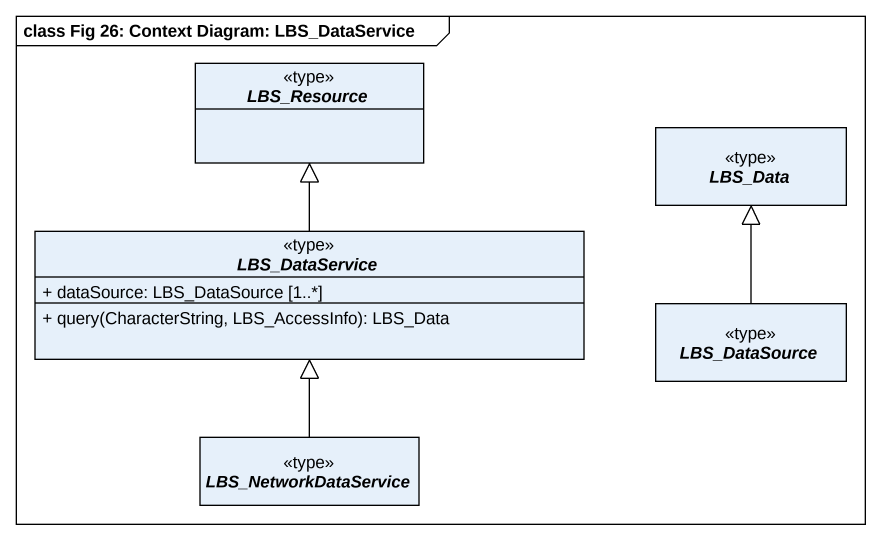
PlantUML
@startuml
mainframe class Fig 26: Context Diagram: LBS_DataService
hide circle
hide empty members
skinparam classAttributeIconSize 0
abstract class LBS_Resource <<type>>
abstract class LBS_Data <<type>>
abstract class LBS_DataService <<type>> {
  + dataSource: LBS_DataSource [1..*]
  + query(CharacterString, LBS_AccessInfo): LBS_Data
}
abstract class LBS_DataSource <<type>>
abstract class LBS_NetworkDataService <<type>>
LBS_DataService -up-|> LBS_Resource
LBS_DataSource -up-|> LBS_Data
LBS_NetworkDataService -up-|> LBS_DataService
@enduml
